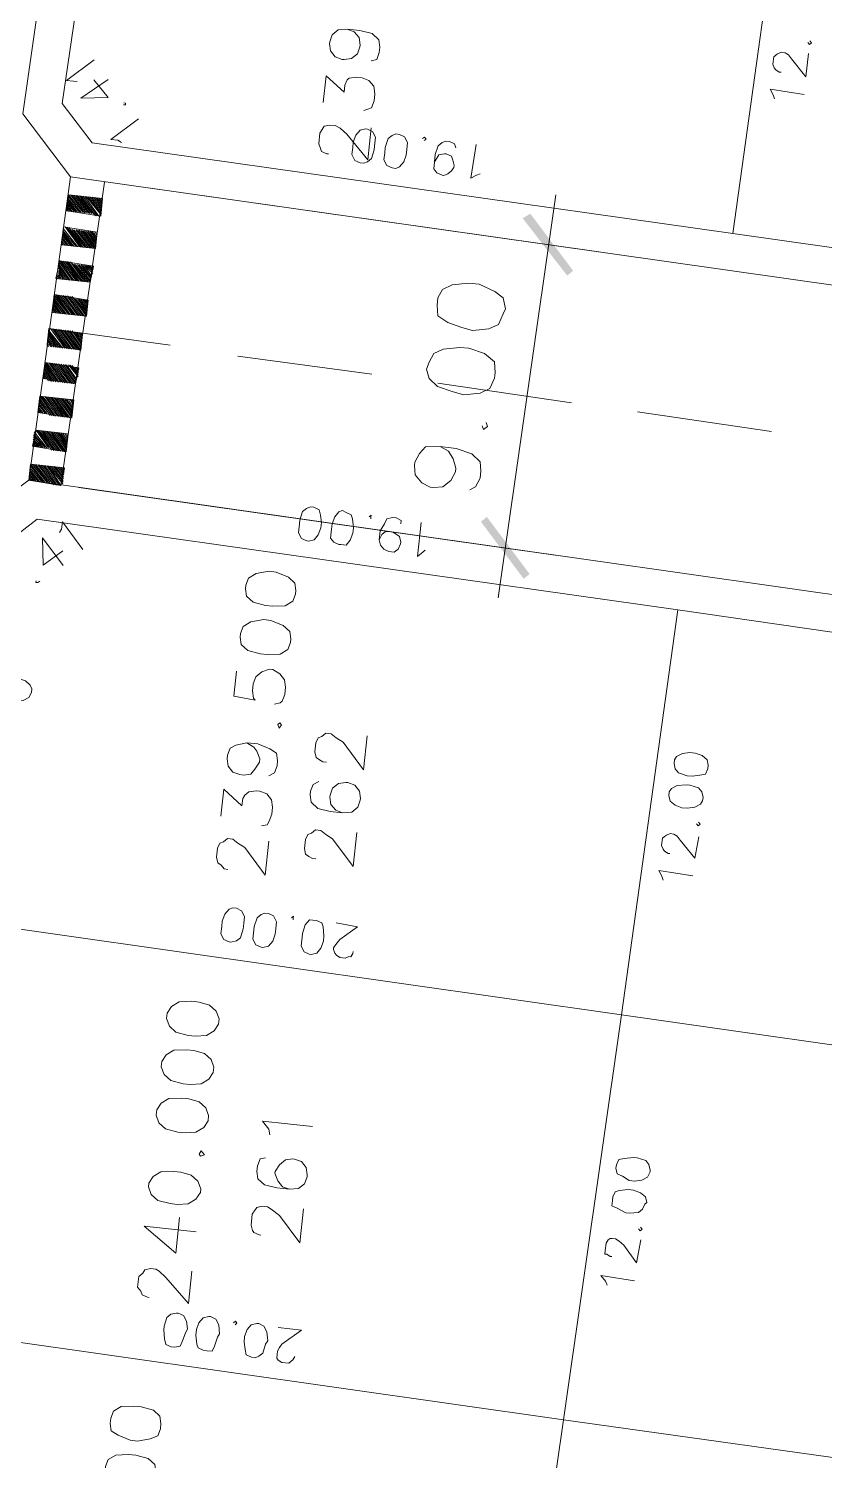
# Model space of a CAD drawing. Header units: metres. Extents: x -977055 to 805873, y -1033982 to 242021.
# Drawn here: x 2629.83 to 2653.31, y 827.98 to 870.24 of the extents above; entities that cross this region are included whole.
import ezdxf

# ---------------------------------------------------------------- set-up
doc = ezdxf.new("R2010")
doc.units = ezdxf.units.M
for name, color, linetype in [('PDF_0', 7, 'Continuous'), ('PDF_acera', 7, 'Continuous'), ('PDF_areas por lote', 7, 'Continuous'), ('PDF_COTAS', 7, 'Continuous'), ('PDF_COTAS CONJUNTO', 7, 'Continuous'), ('PDF_linea de centro', 7, 'Continuous'), ('PDF_LOTES', 7, 'Continuous'), ('PDF_No. lotes', 7, 'Continuous'), ('PDF_PASO DE CEBRA', 7, 'Continuous')]:
    doc.layers.add(name, color=color, linetype=linetype)

# ---------------------------------------------------------------- blocks, each defined once
blk = doc.blocks.new('CALLE')
at = {"layer": 'PDF_0', "transparency": 33554559}
for points in [[(-140.470848, -188.141184), (-141.571584, -189.411264), (-141.698592, -189.284256)], [(-140.34384, -188.268192), (-140.470848, -188.141184), (-141.571584, -189.411264)], [(-134.501472, -189.538272), (-134.374464, -189.66528), (-133.273728, -188.352864)], [(-134.374464, -189.66528), (-133.273728, -188.352864), (-133.14672, -188.522208)]]:
    blk.add_solid(points, dxfattribs=at)
at = {"layer": 'PDF_acera', "lineweight": 9}
blk.add_lwpolyline([(-204.48288, -173.958624), (-141.910272, -176.075424), (-140.640192, -177.472512), (-141.698592, -208.589472), (-143.053344, -209.859552), (-199.952928, -207.912096, -0.35246139), (-202.61629, -205.604375)], format="xyb", dxfattribs=at)
blk.add_lwpolyline([(-75.188736, -210.83328), (-74.130336, -179.71632), (-75.400416, -178.361568), (-132.08832, -176.414112), (-133.443072, -177.684192), (-134.501472, -208.801152), (-133.231392, -210.155904), (-76.543488, -212.10336)], close=True, dxfattribs=at)
at = {"layer": 'PDF_areas por lote', "lineweight": 9}
for points in [[(-163.62864, -181.748448), (-163.797984, -181.790784), (-163.882656, -181.960128), (-163.967328, -182.25648), (-163.967328, -182.425824), (-163.882656, -182.722176), (-163.797984, -182.89152), (-163.62864, -182.933856), (-163.501632, -182.933856), (-163.332288, -182.89152), (-163.20528, -182.722176), (-163.162944, -182.425824), (-163.162944, -182.25648), (-163.20528, -181.960128), (-163.332288, -181.790784), (-163.501632, -181.748448)], [(-162.485568, -181.748448), (-162.654912, -181.790784), (-162.739584, -181.960128), (-162.824256, -182.25648), (-162.824256, -182.425824), (-162.739584, -182.722176), (-162.654912, -182.89152), (-162.485568, -182.933856), (-162.35856, -182.933856), (-162.189216, -182.89152), (-162.062208, -182.722176), (-162.019872, -182.425824), (-162.019872, -182.25648), (-162.062208, -181.960128), (-162.189216, -181.790784), (-162.35856, -181.748448)], [(-156.85488, -182.0448), (-157.024224, -182.129472), (-157.151232, -182.298816), (-157.193568, -182.595168), (-157.193568, -182.764512), (-157.151232, -183.018528), (-157.024224, -183.187872), (-156.85488, -183.272544), (-156.770208, -183.272544), (-156.600864, -183.187872), (-156.473856, -183.018528), (-156.43152, -182.764512), (-156.43152, -182.595168), (-156.473856, -182.298816), (-156.600864, -182.129472), (-156.770208, -182.0448)], [(-155.16144, -182.0448), (-155.330784, -182.129472), (-155.457792, -182.298816), (-155.500128, -182.595168), (-155.500128, -182.764512), (-155.457792, -183.018528), (-155.330784, -183.187872), (-155.16144, -183.272544), (-155.034432, -183.272544), (-154.865088, -183.187872), (-154.73808, -183.018528), (-154.695744, -182.764512), (-154.695744, -182.595168), (-154.73808, -182.298816), (-154.865088, -182.129472), (-155.034432, -182.0448)], [(-154.018368, -182.0448), (-154.187712, -182.129472), (-154.31472, -182.298816), (-154.357056, -182.595168), (-154.357056, -182.764512), (-154.31472, -183.018528), (-154.187712, -183.187872), (-154.018368, -183.272544), (-153.89136, -183.272544), (-153.722016, -183.187872), (-153.595008, -183.018528), (-153.552672, -182.764512), (-153.552672, -182.595168), (-153.595008, -182.298816), (-153.722016, -182.129472), (-153.89136, -182.0448)], [(-152.875296, -182.0448), (-153.04464, -182.129472), (-153.171648, -182.298816), (-153.213984, -182.595168), (-153.213984, -182.764512), (-153.171648, -183.018528), (-153.04464, -183.187872), (-152.875296, -183.272544), (-152.748288, -183.272544), (-152.578944, -183.187872), (-152.451936, -183.018528), (-152.4096, -182.764512), (-152.4096, -182.595168), (-152.451936, -182.298816), (-152.578944, -182.129472), (-152.748288, -182.0448)], [(-143.773056, -182.806848), (-143.9424, -182.849184), (-144.069408, -183.018528), (-144.111744, -183.31488), (-144.111744, -183.484224), (-144.069408, -183.780576), (-143.9424, -183.94992), (-143.773056, -183.992256), (-143.688384, -183.992256), (-143.51904, -183.94992), (-143.392032, -183.780576), (-143.30736, -183.484224), (-143.30736, -183.31488), (-143.392032, -183.018528), (-143.51904, -182.849184), (-143.688384, -182.806848)], [(-142.629984, -182.806848), (-142.799328, -182.849184), (-142.926336, -183.018528), (-142.968672, -183.31488), (-142.968672, -183.484224), (-142.926336, -183.780576), (-142.799328, -183.94992), (-142.629984, -183.992256), (-142.545312, -183.992256), (-142.375968, -183.94992), (-142.24896, -183.780576), (-142.164288, -183.484224), (-142.164288, -183.31488), (-142.24896, -183.018528), (-142.375968, -182.849184), (-142.545312, -182.806848)], [(-155.965824, -183.145536), (-156.00816, -183.187872), (-155.965824, -183.272544), (-155.881152, -183.187872)], [(-145.720512, -183.907584), (-145.805184, -183.94992), (-145.720512, -183.992256), (-145.678176, -183.94992)]]:
    blk.add_lwpolyline(points, close=True, dxfattribs=at)
for points in [[(-159.437376, -182.341152), (-159.437376, -182.298816), (-159.39504, -182.171808), (-159.310368, -182.129472), (-159.225696, -182.0448), (-158.97168, -182.0448), (-158.887008, -182.129472), (-158.802336, -182.171808), (-158.76, -182.298816), (-158.76, -182.425824), (-158.802336, -182.510496), (-158.929344, -182.67984), (-159.479712, -183.272544), (-158.717664, -183.272544)], [(-157.786272, -183.272544), (-157.786272, -182.0448), (-158.33664, -182.849184), (-157.48992, -182.849184)], [(-149.2344, -183.1032), (-149.2344, -183.018528), (-149.149728, -182.933856), (-149.107392, -182.849184), (-148.980384, -182.806848), (-148.768704, -182.806848), (-148.641696, -182.849184), (-148.59936, -182.933856), (-148.514688, -183.018528), (-148.514688, -183.145536), (-148.59936, -183.272544), (-148.684032, -183.441888), (-149.276736, -183.992256), (-148.472352, -183.992256)], [(-148.006656, -182.806848), (-147.371616, -182.806848), (-147.710304, -183.272544), (-147.54096, -183.272544), (-147.456288, -183.31488), (-147.371616, -183.399552), (-147.32928, -183.568896), (-147.32928, -183.653568), (-147.371616, -183.822912), (-147.498624, -183.94992), (-147.667968, -183.992256), (-147.837312, -183.992256), (-148.006656, -183.94992), (-148.091328, -183.907584), (-148.133664, -183.780576)], [(-146.228544, -183.230208), (-146.313216, -183.399552), (-146.397888, -183.484224), (-146.567232, -183.568896), (-146.651904, -183.568896), (-146.821248, -183.484224), (-146.948256, -183.399552), (-146.990592, -183.230208), (-146.990592, -183.145536), (-146.948256, -182.976192), (-146.821248, -182.849184), (-146.651904, -182.806848), (-146.567232, -182.806848), (-146.397888, -182.849184), (-146.313216, -182.976192), (-146.228544, -183.230208), (-146.228544, -183.484224), (-146.313216, -183.780576), (-146.397888, -183.94992), (-146.567232, -183.992256), (-146.69424, -183.992256), (-146.863584, -183.94992), (-146.948256, -183.822912)], [(-144.57744, -182.806848), (-145.170144, -182.806848), (-145.21248, -183.31488), (-145.170144, -183.272544), (-145.0008, -183.230208), (-144.831456, -183.230208), (-144.662112, -183.272544), (-144.535104, -183.399552), (-144.450432, -183.568896), (-144.450432, -183.653568), (-144.535104, -183.822912), (-144.662112, -183.94992), (-144.831456, -183.992256), (-145.0008, -183.992256), (-145.170144, -183.94992), (-145.21248, -183.907584), (-145.254816, -183.780576)], [(-132.257664, -183.653568), (-132.257664, -183.611232), (-132.215328, -183.484224), (-132.130656, -183.441888), (-132.045984, -183.399552), (-131.791968, -183.399552), (-131.707296, -183.441888), (-131.622624, -183.484224), (-131.580288, -183.611232), (-131.580288, -183.73824), (-131.622624, -183.865248), (-131.749632, -184.034592), (-132.3, -184.58496), (-131.537952, -184.58496)], [(-131.072256, -183.399552), (-130.437216, -183.399552), (-130.775904, -183.865248), (-130.60656, -183.865248), (-130.479552, -183.907584), (-130.437216, -183.94992), (-130.39488, -184.119264), (-130.39488, -184.246272), (-130.437216, -184.415616), (-130.564224, -184.542624), (-130.733568, -184.58496), (-130.902912, -184.58496), (-131.072256, -184.542624), (-131.114592, -184.457952), (-131.156928, -184.37328)], [(-129.294144, -183.780576), (-129.33648, -183.94992), (-129.463488, -184.076928), (-129.632832, -184.119264), (-129.675168, -184.119264), (-129.844512, -184.076928), (-129.97152, -183.94992), (-130.013856, -183.780576), (-130.013856, -183.73824), (-129.97152, -183.568896), (-129.844512, -183.441888), (-129.675168, -183.399552), (-129.632832, -183.399552), (-129.463488, -183.441888), (-129.33648, -183.568896), (-129.294144, -183.780576), (-129.294144, -184.076928), (-129.33648, -184.37328), (-129.463488, -184.542624), (-129.632832, -184.58496), (-129.75984, -184.58496), (-129.929184, -184.542624), (-129.97152, -184.415616)]]:
    blk.add_lwpolyline(points, dxfattribs=at)
at = {"layer": 'PDF_COTAS', "lineweight": 9}
for points in [[(-145.593504, -177.260832), (-145.678176, -177.303168), (-145.762848, -177.38784), (-145.805184, -177.59952), (-145.805184, -177.684192), (-145.805184, -177.895872), (-145.720512, -178.02288), (-145.593504, -178.065216), (-145.508832, -178.065216), (-145.42416, -178.02288), (-145.339488, -177.895872), (-145.297152, -177.726528), (-145.297152, -177.59952), (-145.297152, -177.430176), (-145.381824, -177.303168), (-145.508832, -177.260832)], [(-160.538112, -183.060864), (-160.495776, -183.187872), (-160.368768, -183.230208), (-160.199424, -183.272544), (-160.072416, -183.31488), (-159.903072, -183.272544), (-159.776064, -183.187872), (-159.733728, -183.060864), (-159.733728, -183.018528), (-159.776064, -182.89152), (-159.860736, -182.806848), (-160.072416, -182.764512), (-160.157088, -182.764512), (-160.368768, -182.806848), (-160.495776, -182.849184), (-160.538112, -182.976192)], [(-160.538112, -183.060864), (-160.495776, -183.187872), (-160.368768, -183.230208), (-160.199424, -183.272544), (-160.072416, -183.31488), (-159.903072, -183.272544), (-159.776064, -183.187872), (-159.733728, -183.060864), (-159.733728, -183.018528), (-159.776064, -182.89152), (-159.860736, -182.806848), (-160.072416, -182.764512), (-160.157088, -182.764512), (-160.368768, -182.806848), (-160.495776, -182.849184), (-160.538112, -182.976192)], [(-150.92784, -183.357216), (-150.885504, -183.484224), (-150.800832, -183.568896), (-150.589152, -183.611232), (-150.462144, -183.611232), (-150.2928, -183.611232), (-150.165792, -183.52656), (-150.123456, -183.399552), (-150.123456, -183.31488), (-150.165792, -183.230208), (-150.2928, -183.145536), (-150.462144, -183.1032), (-150.589152, -183.1032), (-150.758496, -183.1032), (-150.885504, -183.187872), (-150.92784, -183.31488)], [(-150.92784, -183.357216), (-150.885504, -183.484224), (-150.800832, -183.568896), (-150.589152, -183.611232), (-150.462144, -183.611232), (-150.2928, -183.611232), (-150.165792, -183.52656), (-150.123456, -183.399552), (-150.123456, -183.31488), (-150.165792, -183.230208), (-150.2928, -183.145536), (-150.462144, -183.1032), (-150.589152, -183.1032), (-150.758496, -183.1032), (-150.885504, -183.187872), (-150.92784, -183.31488)], [(-160.538112, -183.822912), (-160.538112, -183.94992), (-160.411104, -183.992256), (-160.199424, -184.034592), (-160.114752, -184.076928), (-159.903072, -184.034592), (-159.776064, -183.94992), (-159.733728, -183.822912), (-159.733728, -183.780576), (-159.776064, -183.653568), (-159.903072, -183.568896), (-160.072416, -183.52656), (-160.199424, -183.52656), (-160.411104, -183.568896), (-160.495776, -183.611232), (-160.538112, -183.73824)], [(-160.538112, -183.822912), (-160.538112, -183.94992), (-160.411104, -183.992256), (-160.199424, -184.034592), (-160.114752, -184.076928), (-159.903072, -184.034592), (-159.776064, -183.94992), (-159.733728, -183.822912), (-159.733728, -183.780576), (-159.776064, -183.653568), (-159.903072, -183.568896), (-160.072416, -183.52656), (-160.199424, -183.52656), (-160.411104, -183.568896), (-160.495776, -183.611232), (-160.538112, -183.73824)], [(-150.970176, -184.119264), (-150.92784, -184.246272), (-150.800832, -184.330944), (-150.631488, -184.37328), (-150.50448, -184.37328), (-150.335136, -184.37328), (-150.208128, -184.288608), (-150.165792, -184.1616), (-150.165792, -184.076928), (-150.208128, -183.992256), (-150.2928, -183.907584), (-150.50448, -183.865248), (-150.589152, -183.865248), (-150.800832, -183.865248), (-150.92784, -183.94992), (-150.970176, -184.076928)], [(-150.970176, -184.119264), (-150.92784, -184.246272), (-150.800832, -184.330944), (-150.631488, -184.37328), (-150.50448, -184.37328), (-150.335136, -184.37328), (-150.208128, -184.288608), (-150.165792, -184.1616), (-150.165792, -184.076928), (-150.208128, -183.992256), (-150.2928, -183.907584), (-150.50448, -183.865248), (-150.589152, -183.865248), (-150.800832, -183.865248), (-150.92784, -183.94992), (-150.970176, -184.076928)], [(-141.359904, -184.1616), (-141.317568, -184.288608), (-141.19056, -184.37328), (-141.021216, -184.415616), (-140.894208, -184.415616), (-140.724864, -184.37328), (-140.597856, -184.330944), (-140.55552, -184.203936), (-140.55552, -184.119264), (-140.597856, -184.034592), (-140.682528, -183.94992), (-140.894208, -183.907584), (-140.97888, -183.907584), (-141.19056, -183.907584), (-141.317568, -183.992256), (-141.359904, -184.119264)], [(-159.8184, -184.37328), (-159.776064, -184.415616), (-159.8184, -184.457952), (-159.860736, -184.415616), (-159.8184, -184.457952), (-159.776064, -184.415616)], [(-132.384672, -184.500288), (-132.342336, -184.58496), (-132.257664, -184.669632), (-132.045984, -184.711968), (-131.961312, -184.711968), (-131.749632, -184.711968), (-131.622624, -184.627296), (-131.580288, -184.500288), (-131.580288, -184.457952), (-131.622624, -184.330944), (-131.749632, -184.246272), (-131.918976, -184.203936), (-132.045984, -184.203936), (-132.215328, -184.203936), (-132.342336, -184.288608), (-132.384672, -184.415616)], [(-160.580448, -184.965984), (-160.538112, -185.050656), (-160.45344, -185.135328), (-160.24176, -185.177664), (-160.157088, -185.22), (-159.945408, -185.177664), (-159.8184, -185.092992), (-159.776064, -184.965984), (-159.776064, -184.923648), (-159.8184, -184.79664), (-159.945408, -184.711968), (-160.114752, -184.669632), (-160.24176, -184.669632), (-160.411104, -184.711968), (-160.538112, -184.754304), (-160.580448, -184.881312)], [(-160.580448, -184.965984), (-160.538112, -185.050656), (-160.45344, -185.135328), (-160.24176, -185.177664), (-160.157088, -185.22), (-159.945408, -185.177664), (-159.8184, -185.092992), (-159.776064, -184.965984), (-159.776064, -184.923648), (-159.8184, -184.79664), (-159.945408, -184.711968), (-160.114752, -184.669632), (-160.24176, -184.669632), (-160.411104, -184.711968), (-160.538112, -184.754304), (-160.580448, -184.881312)], [(-150.208128, -184.711968), (-150.165792, -184.754304), (-150.208128, -184.754304), (-150.250464, -184.754304), (-150.208128, -184.754304), (-150.165792, -184.754304)], [(-141.359904, -184.923648), (-141.359904, -185.050656), (-141.232896, -185.135328), (-141.063552, -185.177664), (-140.936544, -185.177664), (-140.724864, -185.135328), (-140.640192, -185.092992), (-140.597856, -184.965984), (-140.55552, -184.881312), (-140.597856, -184.79664), (-140.724864, -184.711968), (-140.894208, -184.669632), (-141.021216, -184.669632), (-141.232896, -184.669632), (-141.317568, -184.754304), (-141.359904, -184.881312)], [(-151.012512, -185.262336), (-150.970176, -185.389344), (-150.843168, -185.474016), (-150.673824, -185.516352), (-150.546816, -185.516352), (-150.335136, -185.474016), (-150.250464, -185.43168), (-150.208128, -185.304672), (-150.208128, -185.22), (-150.208128, -185.135328), (-150.335136, -185.050656), (-150.546816, -185.00832), (-150.631488, -185.00832), (-150.843168, -185.00832), (-150.970176, -185.092992), (-151.012512, -185.22)], [(-151.012512, -185.262336), (-150.970176, -185.389344), (-150.843168, -185.474016), (-150.673824, -185.516352), (-150.546816, -185.516352), (-150.335136, -185.474016), (-150.250464, -185.43168), (-150.208128, -185.304672), (-150.208128, -185.22), (-150.208128, -185.135328), (-150.335136, -185.050656), (-150.546816, -185.00832), (-150.631488, -185.00832), (-150.843168, -185.00832), (-150.970176, -185.092992), (-151.012512, -185.22)], [(-132.427008, -185.262336), (-132.384672, -185.347008), (-132.257664, -185.43168), (-132.08832, -185.474016), (-131.961312, -185.474016), (-131.791968, -185.474016), (-131.66496, -185.389344), (-131.622624, -185.262336), (-131.622624, -185.177664), (-131.66496, -185.092992), (-131.749632, -185.00832), (-131.961312, -184.965984), (-132.08832, -184.965984), (-132.257664, -184.965984), (-132.384672, -185.050656), (-132.427008, -185.177664)], [(-159.8184, -185.43168), (-159.8184, -185.982048), (-160.199424, -185.558688), (-160.284096, -185.516352), (-160.368768, -185.474016), (-160.45344, -185.474016), (-160.538112, -185.474016), (-160.580448, -185.516352), (-160.622784, -185.601024), (-160.622784, -185.770368), (-160.580448, -185.812704), (-160.538112, -185.85504), (-160.45344, -185.897376), (-160.538112, -185.85504), (-160.580448, -185.812704), (-160.622784, -185.770368), (-160.622784, -185.601024), (-160.580448, -185.516352), (-160.538112, -185.474016), (-160.45344, -185.474016), (-160.368768, -185.474016), (-160.284096, -185.516352), (-160.199424, -185.558688), (-159.8184, -185.982048)], [(-150.208128, -185.770368), (-150.250464, -186.2784), (-150.589152, -185.897376), (-150.71616, -185.812704), (-150.800832, -185.770368), (-150.843168, -185.770368), (-150.92784, -185.812704), (-150.970176, -185.85504), (-151.012512, -185.939712), (-151.012512, -186.06672), (-150.970176, -186.151392), (-150.970176, -186.193728), (-150.885504, -186.236064), (-150.843168, -186.236064), (-150.885504, -186.236064), (-150.970176, -186.193728), (-150.970176, -186.151392), (-151.012512, -186.06672), (-151.012512, -185.939712), (-150.970176, -185.85504), (-150.92784, -185.812704), (-150.843168, -185.770368), (-150.800832, -185.770368), (-150.71616, -185.812704), (-150.589152, -185.897376), (-150.250464, -186.2784)], [(-157.828608, -193.644864), (-157.786272, -192.84048), (-157.91328, -192.967488), (-157.997952, -193.009824), (-157.91328, -192.967488), (-157.786272, -192.84048)], [(-156.85488, -193.6872), (-157.405248, -193.644864), (-157.024224, -193.306176), (-156.939552, -193.179168), (-156.897216, -193.094496), (-156.897216, -193.009824), (-156.897216, -192.967488), (-156.939552, -192.925152), (-157.024224, -192.882816), (-157.193568, -192.882816), (-157.27824, -192.882816), (-157.27824, -192.925152), (-157.320576, -193.009824), (-157.320576, -193.05216), (-157.320576, -193.009824), (-157.27824, -192.925152), (-157.27824, -192.882816), (-157.193568, -192.882816), (-157.024224, -192.882816), (-156.939552, -192.925152), (-156.897216, -192.967488), (-156.897216, -193.009824), (-156.897216, -193.094496), (-156.939552, -193.179168), (-157.024224, -193.306176), (-157.405248, -193.644864)], [(-156.00816, -192.925152), (-156.135168, -192.925152), (-156.177504, -193.05216), (-156.262176, -193.26384), (-156.262176, -193.348512), (-156.21984, -193.560192), (-156.135168, -193.644864), (-156.00816, -193.6872), (-155.965824, -193.729536), (-155.838816, -193.6872), (-155.754144, -193.560192), (-155.711808, -193.390848), (-155.711808, -193.26384), (-155.754144, -193.05216), (-155.79648, -192.967488), (-155.923488, -192.925152)], [(-156.00816, -192.925152), (-156.135168, -192.925152), (-156.177504, -193.05216), (-156.262176, -193.26384), (-156.262176, -193.348512), (-156.21984, -193.560192), (-156.135168, -193.644864), (-156.00816, -193.6872), (-155.965824, -193.729536), (-155.838816, -193.6872), (-155.754144, -193.560192), (-155.711808, -193.390848), (-155.711808, -193.26384), (-155.754144, -193.05216), (-155.79648, -192.967488), (-155.923488, -192.925152)], [(-155.246112, -192.925152), (-155.37312, -192.967488), (-155.415456, -193.094496), (-155.500128, -193.26384), (-155.500128, -193.390848), (-155.457792, -193.560192), (-155.37312, -193.6872), (-155.246112, -193.729536), (-155.203776, -193.729536), (-155.076768, -193.6872), (-154.992096, -193.602528), (-154.94976, -193.390848), (-154.94976, -193.306176), (-154.992096, -193.094496), (-155.034432, -192.967488), (-155.16144, -192.925152)], [(-155.246112, -192.925152), (-155.37312, -192.967488), (-155.415456, -193.094496), (-155.500128, -193.26384), (-155.500128, -193.390848), (-155.457792, -193.560192), (-155.37312, -193.6872), (-155.246112, -193.729536), (-155.203776, -193.729536), (-155.076768, -193.6872), (-154.992096, -193.602528), (-154.94976, -193.390848), (-154.94976, -193.306176), (-154.992096, -193.094496), (-155.034432, -192.967488), (-155.16144, -192.925152)], [(-148.218336, -193.983552), (-148.176, -193.179168), (-148.303008, -193.26384), (-148.38768, -193.306176), (-148.303008, -193.26384), (-148.176, -193.179168)], [(-147.286944, -194.025888), (-147.794976, -193.983552), (-147.413952, -193.602528), (-147.32928, -193.517856), (-147.286944, -193.433184), (-147.286944, -193.348512), (-147.32928, -193.26384), (-147.371616, -193.221504), (-147.413952, -193.179168), (-147.583296, -193.179168), (-147.667968, -193.221504), (-147.710304, -193.26384), (-147.75264, -193.348512), (-147.75264, -193.390848), (-147.75264, -193.348512), (-147.710304, -193.26384), (-147.667968, -193.221504), (-147.583296, -193.179168), (-147.413952, -193.179168), (-147.371616, -193.221504), (-147.32928, -193.26384), (-147.286944, -193.348512), (-147.286944, -193.433184), (-147.32928, -193.517856), (-147.413952, -193.602528), (-147.794976, -193.983552)], [(-146.397888, -193.221504), (-146.524896, -193.26384), (-146.609568, -193.390848), (-146.651904, -193.560192), (-146.651904, -193.6872), (-146.609568, -193.856544), (-146.524896, -193.983552), (-146.440224, -194.025888), (-146.355552, -194.025888), (-146.228544, -193.983552), (-146.143872, -193.89888), (-146.101536, -193.6872), (-146.101536, -193.602528), (-146.143872, -193.390848), (-146.228544, -193.26384), (-146.313216, -193.221504)], [(-146.397888, -193.221504), (-146.524896, -193.26384), (-146.609568, -193.390848), (-146.651904, -193.560192), (-146.651904, -193.6872), (-146.609568, -193.856544), (-146.524896, -193.983552), (-146.440224, -194.025888), (-146.355552, -194.025888), (-146.228544, -193.983552), (-146.143872, -193.89888), (-146.101536, -193.6872), (-146.101536, -193.602528), (-146.143872, -193.390848), (-146.228544, -193.26384), (-146.313216, -193.221504)], [(-145.63584, -193.26384), (-145.762848, -193.306176), (-145.84752, -193.390848), (-145.889856, -193.602528), (-145.889856, -193.729536), (-145.84752, -193.89888), (-145.805184, -194.025888), (-145.678176, -194.068224), (-145.593504, -194.068224), (-145.466496, -194.025888), (-145.381824, -193.89888), (-145.339488, -193.729536), (-145.339488, -193.602528), (-145.381824, -193.433184), (-145.466496, -193.306176), (-145.551168, -193.26384)], [(-145.63584, -193.26384), (-145.762848, -193.306176), (-145.84752, -193.390848), (-145.889856, -193.602528), (-145.889856, -193.729536), (-145.84752, -193.89888), (-145.805184, -194.025888), (-145.678176, -194.068224), (-145.593504, -194.068224), (-145.466496, -194.025888), (-145.381824, -193.89888), (-145.339488, -193.729536), (-145.339488, -193.602528), (-145.381824, -193.433184), (-145.466496, -193.306176), (-145.551168, -193.26384)], [(-156.558528, -193.644864), (-156.600864, -193.6872), (-156.6432, -193.644864), (-156.600864, -193.602528), (-156.6432, -193.644864), (-156.600864, -193.6872)], [(-129.675168, -194.618592), (-129.632832, -193.814208), (-129.75984, -193.89888), (-129.844512, -193.941216), (-129.75984, -193.89888), (-129.632832, -193.814208)], [(-128.70144, -194.618592), (-129.251808, -194.618592), (-128.870784, -194.237568), (-128.786112, -194.152896), (-128.743776, -194.068224), (-128.743776, -193.983552), (-128.786112, -193.89888), (-128.828448, -193.856544), (-128.870784, -193.814208), (-129.040128, -193.814208), (-129.1248, -193.856544), (-129.167136, -193.89888), (-129.209472, -193.983552), (-129.209472, -194.025888), (-129.209472, -193.983552), (-129.167136, -193.89888), (-129.1248, -193.856544), (-129.040128, -193.814208), (-128.870784, -193.814208), (-128.828448, -193.856544), (-128.786112, -193.89888), (-128.743776, -193.983552), (-128.743776, -194.068224), (-128.786112, -194.152896), (-128.870784, -194.237568), (-129.251808, -194.618592)], [(-146.948256, -193.983552), (-146.990592, -194.025888), (-147.032928, -193.983552), (-146.990592, -193.941216), (-147.032928, -193.983552), (-146.990592, -194.025888)], [(-128.405088, -194.618592), (-128.447424, -194.660928), (-128.48976, -194.618592), (-128.447424, -194.576256), (-128.48976, -194.618592), (-128.447424, -194.660928)]]:
    blk.add_lwpolyline(points, close=True, dxfattribs=at)
for points in [[(-131.199264, -177.59952), (-131.199264, -177.514848), (-131.199264, -177.345504), (-130.648896, -177.938208)], [(-142.968672, -177.895872), (-143.011008, -177.895872), (-143.011008, -177.938208), (-142.968672, -177.980544)], [(-142.545312, -178.488576), (-141.952608, -177.938208), (-142.587648, -178.02288), (-142.206624, -178.44624)], [(-131.072256, -178.319232), (-131.580288, -177.726528), (-131.495616, -178.361568), (-131.114592, -177.980544)], [(-141.783264, -178.319232), (-141.698592, -178.361568), (-141.529248, -178.361568), (-142.121952, -178.911936)], [(-132.51168, -178.784928), (-132.469344, -178.700256), (-132.469344, -178.530912), (-131.918976, -179.123616)], [(-131.622624, -178.742592), (-131.622624, -178.784928), (-131.580288, -178.784928), (-131.580288, -178.742592)], [(-140.682528, -185.558688), (-140.640192, -185.558688), (-140.597856, -185.558688), (-140.640192, -185.516352)], [(-141.148224, -185.812704), (-141.021216, -185.85504), (-140.936544, -185.939712), (-140.936544, -186.06672), (-140.936544, -186.109056), (-140.97888, -186.193728), (-141.021216, -186.2784), (-141.148224, -186.320736), (-141.19056, -186.320736), (-141.317568, -186.2784), (-141.40224, -186.193728), (-141.40224, -186.06672), (-141.359904, -185.939712), (-141.275232, -185.85504), (-141.148224, -185.812704), (-140.936544, -185.812704), (-140.7672, -185.897376), (-140.640192, -185.939712), (-140.597856, -186.06672), (-140.597856, -186.151392), (-140.640192, -186.2784), (-140.724864, -186.2784)], [(-131.707296, -185.85504), (-131.66496, -185.897376), (-131.622624, -185.85504), (-131.66496, -185.812704)], [(-132.172992, -186.151392), (-132.08832, -186.193728), (-132.003648, -186.236064), (-131.961312, -186.363072), (-131.961312, -186.405408), (-132.003648, -186.532416), (-132.08832, -186.574752), (-132.215328, -186.617088), (-132.257664, -186.617088), (-132.342336, -186.574752), (-132.427008, -186.49008), (-132.469344, -186.405408), (-132.469344, -186.363072), (-132.427008, -186.236064), (-132.342336, -186.151392), (-132.172992, -186.151392), (-132.003648, -186.151392), (-131.791968, -186.193728), (-131.707296, -186.2784), (-131.66496, -186.363072), (-131.66496, -186.447744), (-131.707296, -186.574752), (-131.791968, -186.617088)], [(-141.275232, -186.91344), (-141.317568, -186.871104), (-141.444576, -186.744096), (-140.640192, -186.744096)], [(-132.342336, -187.252128), (-132.384672, -187.167456), (-132.469344, -187.040448), (-131.66496, -187.082784)]]:
    blk.add_lwpolyline(points, dxfattribs=at)
at = {"layer": 'PDF_COTAS CONJUNTO', "lineweight": 9}
for points in [[(-140.682528, -178.65792), (-141.063552, -189.961632)], [(-133.485408, -178.911936), (-133.866432, -190.215648)], [(-142.206624, -188.733888), (-132.638688, -189.072576)]]:
    blk.add_lwpolyline(points, dxfattribs=at)
at = {"layer": 'PDF_COTAS CONJUNTO', "lineweight": 20}
for points in [[(-138.819744, -186.998112), (-138.904416, -187.209792), (-139.07376, -187.3368), (-139.28544, -187.421472), (-139.370112, -187.421472), (-139.581792, -187.3368), (-139.751136, -187.167456), (-139.793472, -186.955776), (-139.793472, -186.871104), (-139.7088, -186.659424), (-139.539456, -186.49008), (-139.327776, -186.447744), (-139.243104, -186.447744), (-139.031424, -186.532416), (-138.86208, -186.659424), (-138.819744, -186.998112), (-138.819744, -187.379136), (-138.904416, -187.76016), (-139.07376, -187.97184), (-139.28544, -188.014176), (-139.454784, -188.014176), (-139.666464, -187.929504), (-139.751136, -187.802496)], [(-138.22704, -187.929504), (-138.311712, -187.97184), (-138.22704, -188.056512), (-138.142368, -188.014176)]]:
    blk.add_lwpolyline(points, dxfattribs=at)
for points in [[(-137.041632, -186.49008), (-137.253312, -186.574752), (-137.422656, -186.786432), (-137.507328, -187.167456), (-137.549664, -187.421472), (-137.464992, -187.802496), (-137.337984, -188.014176), (-137.083968, -188.098848), (-136.95696, -188.098848), (-136.702944, -188.056512), (-136.5336, -187.802496), (-136.448928, -187.421472), (-136.448928, -187.209792), (-136.5336, -186.828768), (-136.660608, -186.617088), (-136.872288, -186.532416)], [(-135.517536, -186.574752), (-135.771552, -186.617088), (-135.89856, -186.871104), (-135.983232, -187.209792), (-136.025568, -187.463808), (-135.940896, -187.844832), (-135.813888, -188.056512), (-135.559872, -188.141184), (-135.432864, -188.18352), (-135.178848, -188.098848), (-135.05184, -187.887168), (-134.924832, -187.506144), (-134.924832, -187.252128), (-135.009504, -186.871104), (-135.136512, -186.659424), (-135.348192, -186.574752)]]:
    blk.add_lwpolyline(points, close=True, dxfattribs=at)
at = {"layer": 'PDF_linea de centro', "lineweight": 9}
for points in [[(-137.041632, -177.557184), (-137.126304, -180.436032)], [(-137.210976, -182.0448), (-137.295648, -185.22)], [(-137.337984, -186.786432), (-137.464992, -189.961632)], [(-137.507328, -191.528064), (-137.634336, -194.703264)]]:
    blk.add_lwpolyline(points, dxfattribs=at)
at = {"layer": 'PDF_LOTES', "lineweight": 20}
for points in [[(-170.82576, -191.99376), (-161.257824, -192.332448), (-160.707456, -176.32944), (-170.275392, -175.990752)], [(-161.257824, -192.332448), (-151.647552, -192.671136), (-151.097184, -176.668128), (-160.707456, -176.32944)], [(-151.647552, -192.671136), (-142.03728, -192.967488), (-141.529248, -177.768864), (-142.291296, -176.96448), (-151.097184, -176.668128)], [(-133.104384, -193.306176), (-123.494112, -193.602528), (-122.943744, -177.641856), (-131.749632, -177.303168), (-132.596352, -178.107552)], [(-171.376128, -207.996768), (-161.765856, -208.335456), (-161.257824, -192.332448), (-170.82576, -191.99376)], [(-161.765856, -208.335456), (-152.19792, -208.631808), (-151.647552, -192.671136), (-161.257824, -192.332448)], [(-152.19792, -208.631808), (-143.392032, -208.92816), (-142.587648, -208.166112), (-142.03728, -192.967488), (-151.647552, -192.671136)], [(-132.850368, -209.309184), (-124.04448, -209.605536), (-123.494112, -193.602528), (-133.104384, -193.306176), (-133.612416, -208.462464)]]:
    blk.add_lwpolyline(points, close=True, dxfattribs=at)
at = {"layer": 'PDF_No. lotes', "lineweight": 20}
for points in [[(-157.7016, -184.79664), (-157.7016, -184.754304), (-157.659264, -184.627296), (-157.616928, -184.58496), (-157.48992, -184.542624), (-157.235904, -184.542624), (-157.151232, -184.58496), (-157.06656, -184.627296), (-157.024224, -184.754304), (-157.024224, -184.881312), (-157.06656, -184.965984), (-157.193568, -185.177664), (-157.786272, -185.728032), (-156.981888, -185.728032)], [(-155.881152, -184.711968), (-155.923488, -184.58496), (-156.092832, -184.542624), (-156.21984, -184.542624), (-156.389184, -184.58496), (-156.516192, -184.754304), (-156.558528, -185.050656), (-156.558528, -185.347008), (-156.516192, -185.558688), (-156.389184, -185.685696), (-156.21984, -185.728032), (-156.177504, -185.728032), (-156.00816, -185.685696), (-155.881152, -185.558688), (-155.838816, -185.389344), (-155.838816, -185.347008), (-155.881152, -185.177664), (-156.00816, -185.050656), (-156.177504, -184.965984), (-156.21984, -184.965984), (-156.389184, -185.050656), (-156.516192, -185.177664), (-156.558528, -185.347008)], [(-155.330784, -184.754304), (-155.203776, -184.711968), (-155.034432, -184.542624), (-155.034432, -185.728032)], [(-148.768704, -185.135328), (-148.768704, -185.050656), (-148.726368, -184.965984), (-148.684032, -184.881312), (-148.557024, -184.838976), (-148.345344, -184.838976), (-148.218336, -184.881312), (-148.176, -184.965984), (-148.091328, -185.050656), (-148.091328, -185.177664), (-148.176, -185.304672), (-148.260672, -185.474016), (-148.853376, -186.024384), (-148.048992, -186.024384)], [(-146.948256, -185.00832), (-147.032928, -184.881312), (-147.202272, -184.838976), (-147.286944, -184.838976), (-147.456288, -184.881312), (-147.583296, -185.050656), (-147.625632, -185.347008), (-147.625632, -185.64336), (-147.583296, -185.85504), (-147.456288, -185.982048), (-147.286944, -186.024384), (-147.244608, -186.024384), (-147.075264, -185.982048), (-146.948256, -185.85504), (-146.90592, -185.685696), (-146.90592, -185.64336), (-146.948256, -185.474016), (-147.075264, -185.347008), (-147.244608, -185.304672), (-147.286944, -185.304672), (-147.456288, -185.347008), (-147.583296, -185.474016), (-147.625632, -185.64336)], [(-146.48256, -185.135328), (-146.48256, -185.050656), (-146.440224, -184.965984), (-146.397888, -184.881312), (-146.27088, -184.838976), (-146.0592, -184.838976), (-145.932192, -184.881312), (-145.889856, -184.965984), (-145.805184, -185.050656), (-145.805184, -185.177664), (-145.889856, -185.304672), (-145.974528, -185.474016), (-146.567232, -186.024384), (-145.762848, -186.024384)]]:
    blk.add_lwpolyline(points, dxfattribs=at)
at = {"layer": 'PDF_PASO DE CEBRA', "lineweight": 9}
for points in [[(-140.682528, -178.23456), (-140.259168, -178.276896), (-140.259168, -177.472512), (-140.640192, -177.472512)], [(-139.878144, -178.276896), (-139.454784, -178.276896), (-139.454784, -177.514848), (-139.835808, -177.472512)], [(-139.07376, -178.319232), (-138.6504, -178.319232), (-138.6504, -177.514848), (-139.031424, -177.514848)], [(-138.269376, -178.319232), (-137.888352, -178.361568), (-137.846016, -177.557184), (-138.22704, -177.557184)], [(-137.464992, -178.361568), (-137.083968, -178.361568), (-137.041632, -177.557184), (-137.422656, -177.557184)], [(-136.660608, -178.403904), (-136.279584, -178.403904), (-136.237248, -177.59952), (-136.660608, -177.59952)], [(-135.856224, -178.403904), (-135.4752, -178.44624), (-135.432864, -177.641856), (-135.856224, -177.59952)], [(-135.05184, -178.44624), (-134.670816, -178.44624), (-134.62848, -177.641856), (-135.05184, -177.641856)], [(-134.289792, -178.488576), (-133.866432, -178.488576), (-133.866432, -177.684192), (-134.247456, -177.684192)]]:
    blk.add_lwpolyline(points, close=True, dxfattribs=at)
for points in [[(-140.640192, -178.02288), (-140.259168, -177.641856), (-140.682528, -178.065216), (-140.259168, -177.684192)], [(-140.640192, -177.472512), (-133.443072, -177.684192)], [(-140.640192, -177.514848), (-140.597856, -177.472512)], [(-140.640192, -177.557184), (-140.55552, -177.472512)], [(-140.513184, -177.472512), (-140.640192, -177.59952), (-140.470848, -177.472512)], [(-140.640192, -177.641856), (-140.428512, -177.472512), (-140.640192, -177.684192)], [(-140.640192, -177.726528), (-140.386176, -177.472512)], [(-140.640192, -177.768864), (-140.34384, -177.472512)], [(-140.301504, -177.472512), (-140.640192, -177.8112), (-140.259168, -177.472512), (-140.640192, -177.853536)], [(-140.640192, -177.895872), (-140.259168, -177.514848)], [(-140.640192, -177.938208), (-140.259168, -177.557184)], [(-140.640192, -177.980544), (-140.259168, -177.59952)], [(-139.878144, -177.938208), (-139.454784, -177.557184)], [(-139.878144, -177.980544), (-139.454784, -177.59952), (-139.878144, -178.02288), (-139.454784, -177.641856)], [(-139.878144, -178.065216), (-139.454784, -177.684192)], [(-139.835808, -177.472512), (-139.835808, -177.514848), (-139.793472, -177.472512)], [(-139.835808, -177.557184), (-139.751136, -177.472512)], [(-139.835808, -177.59952), (-139.7088, -177.472512)], [(-139.835808, -177.641856), (-139.666464, -177.472512), (-139.835808, -177.684192)], [(-139.835808, -177.726528), (-139.624128, -177.472512)], [(-139.581792, -177.472512), (-139.835808, -177.768864), (-139.539456, -177.472512)], [(-139.835808, -177.8112), (-139.49712, -177.472512)], [(-139.835808, -177.853536), (-139.454784, -177.514848), (-139.835808, -177.895872)], [(-139.07376, -177.8112), (-138.735072, -177.514848)], [(-139.07376, -177.853536), (-138.692736, -177.514848)], [(-139.07376, -177.895872), (-138.6504, -177.514848), (-139.07376, -177.938208), (-138.6504, -177.557184)], [(-139.07376, -177.980544), (-138.6504, -177.59952)], [(-139.07376, -178.02288), (-138.6504, -177.641856)], [(-139.07376, -178.065216), (-138.6504, -177.684192)], [(-139.031424, -177.514848), (-139.031424, -177.514848)], [(-139.031424, -177.557184), (-138.989088, -177.514848)], [(-139.031424, -177.59952), (-138.946752, -177.514848)], [(-139.031424, -177.641856), (-138.904416, -177.514848)], [(-139.031424, -177.684192), (-138.86208, -177.514848), (-139.031424, -177.726528), (-138.819744, -177.514848)], [(-139.031424, -177.768864), (-138.777408, -177.514848)], [(-138.142368, -177.557184), (-138.22704, -177.641856), (-138.100032, -177.557184), (-138.269376, -177.684192)], [(-138.269376, -177.726528), (-138.057696, -177.557184)], [(-138.269376, -177.768864), (-138.01536, -177.557184)], [(-138.269376, -177.8112), (-137.973024, -177.557184)], [(-138.269376, -177.853536), (-137.930688, -177.557184)], [(-137.888352, -177.557184), (-138.269376, -177.895872), (-137.846016, -177.557184), (-138.269376, -177.938208)], [(-138.269376, -177.980544), (-137.846016, -177.59952)], [(-138.269376, -178.02288), (-137.846016, -177.641856)], [(-138.269376, -178.065216), (-137.846016, -177.684192)], [(-138.22704, -177.557184), (-138.22704, -177.557184)], [(-138.22704, -177.59952), (-138.184704, -177.557184)], [(-137.422656, -177.557184), (-137.464992, -177.59952), (-137.38032, -177.557184)], [(-137.464992, -177.641856), (-137.337984, -177.557184), (-137.464992, -177.684192)], [(-137.464992, -177.726528), (-137.295648, -177.557184)], [(-137.464992, -177.768864), (-137.253312, -177.557184)], [(-137.464992, -177.8112), (-137.210976, -177.557184)], [(-137.16864, -177.557184), (-137.464992, -177.853536), (-137.126304, -177.557184)], [(-137.464992, -177.895872), (-137.083968, -177.557184), (-137.464992, -177.938208)], [(-137.464992, -177.980544), (-137.041632, -177.59952)], [(-137.464992, -178.02288), (-137.041632, -177.641856), (-137.464992, -178.065216), (-137.041632, -177.684192)], [(-136.660608, -177.59952), (-136.618272, -177.59952)], [(-136.660608, -177.641856), (-136.575936, -177.59952), (-136.660608, -177.684192)], [(-136.660608, -177.726528), (-136.5336, -177.59952)], [(-136.491264, -177.59952), (-136.660608, -177.768864), (-136.448928, -177.59952)], [(-136.660608, -177.8112), (-136.406592, -177.59952)], [(-136.660608, -177.853536), (-136.364256, -177.59952)], [(-136.660608, -177.895872), (-136.32192, -177.59952), (-136.660608, -177.938208)], [(-136.660608, -177.980544), (-136.279584, -177.59952)], [(-136.237248, -177.59952), (-136.660608, -178.02288), (-136.237248, -177.641856)], [(-136.660608, -178.065216), (-136.237248, -177.684192)], [(-135.856224, -177.641856), (-135.813888, -177.59952)], [(-135.856224, -177.684192), (-135.771552, -177.59952)], [(-135.771552, -177.641856), (-135.856224, -177.726528), (-135.729216, -177.641856)], [(-135.856224, -177.768864), (-135.68688, -177.641856)], [(-135.856224, -177.8112), (-135.644544, -177.641856)], [(-135.856224, -177.853536), (-135.602208, -177.641856)], [(-135.856224, -177.895872), (-135.559872, -177.641856), (-135.856224, -177.938208), (-135.517536, -177.641856)], [(-135.856224, -177.980544), (-135.4752, -177.641856)], [(-135.856224, -178.02288), (-135.432864, -177.641856)], [(-135.856224, -178.065216), (-135.432864, -177.684192)], [(-135.05184, -177.641856), (-135.009504, -177.641856), (-135.05184, -177.684192)], [(-135.05184, -177.726528), (-134.967168, -177.641856)], [(-135.05184, -177.768864), (-134.924832, -177.641856)], [(-135.05184, -177.8112), (-134.882496, -177.641856)], [(-135.05184, -177.853536), (-134.84016, -177.641856)], [(-134.797824, -177.641856), (-135.05184, -177.895872), (-134.755488, -177.641856), (-135.05184, -177.938208)], [(-135.05184, -177.980544), (-134.713152, -177.641856)], [(-135.05184, -178.02288), (-134.670816, -177.641856)], [(-135.05184, -178.065216), (-134.62848, -177.684192)], [(-134.247456, -177.684192), (-134.247456, -177.684192)], [(-134.247456, -177.726528), (-134.20512, -177.684192)], [(-134.247456, -177.768864), (-134.162784, -177.684192)], [(-134.247456, -177.8112), (-134.120448, -177.684192)], [(-134.078112, -177.684192), (-134.247456, -177.853536), (-134.035776, -177.684192)], [(-134.247456, -177.895872), (-133.99344, -177.684192), (-134.247456, -177.938208)], [(-134.247456, -177.980544), (-133.951104, -177.684192)], [(-134.247456, -178.02288), (-133.908768, -177.684192)], [(-134.247456, -178.065216), (-133.866432, -177.684192), (-134.247456, -178.065216)], [(-140.682528, -178.107552), (-140.259168, -177.726528)], [(-140.682528, -178.149888), (-140.259168, -177.768864)], [(-140.682528, -178.192224), (-140.259168, -177.8112)], [(-140.259168, -177.853536), (-140.682528, -178.23456), (-140.259168, -177.895872), (-140.640192, -178.276896)], [(-140.597856, -178.276896), (-140.259168, -177.938208)], [(-140.55552, -178.276896), (-140.259168, -177.980544)], [(-140.513184, -178.276896), (-140.259168, -178.02288)], [(-139.878144, -178.107552), (-139.454784, -177.726528)], [(-139.878144, -178.149888), (-139.454784, -177.768864)], [(-139.878144, -178.192224), (-139.454784, -177.8112), (-139.878144, -178.23456), (-139.454784, -177.853536)], [(-139.878144, -178.276896), (-139.454784, -177.895872)], [(-139.835808, -178.276896), (-139.454784, -177.938208)], [(-139.793472, -178.276896), (-139.454784, -177.980544)], [(-139.751136, -178.276896), (-139.454784, -178.02288)], [(-139.07376, -178.107552), (-138.6504, -177.726528)], [(-139.07376, -178.149888), (-138.6504, -177.768864), (-139.07376, -178.192224), (-138.6504, -177.8112)], [(-139.07376, -178.23456), (-138.6504, -177.853536)], [(-139.07376, -178.276896), (-138.6504, -177.895872)], [(-139.07376, -178.319232), (-138.6504, -177.938208)], [(-139.031424, -178.319232), (-138.6504, -177.980544)], [(-138.989088, -178.319232), (-138.6504, -178.02288), (-138.946752, -178.319232)], [(-138.269376, -178.107552), (-137.846016, -177.726528), (-138.269376, -178.107552)], [(-138.269376, -178.149888), (-137.846016, -177.768864)], [(-138.269376, -178.192224), (-137.846016, -177.8112)], [(-138.269376, -178.23456), (-137.846016, -177.853536)], [(-138.269376, -178.276896), (-137.846016, -177.895872)], [(-138.269376, -178.319232), (-137.846016, -177.938208), (-138.269376, -178.319232)], [(-138.22704, -178.319232), (-137.846016, -177.980544)], [(-138.184704, -178.319232), (-137.846016, -178.02288)], [(-137.464992, -178.107552), (-137.041632, -177.726528)], [(-137.464992, -178.149888), (-137.041632, -177.768864)], [(-137.464992, -178.192224), (-137.041632, -177.8112)], [(-137.464992, -178.23456), (-137.041632, -177.853536)], [(-137.464992, -178.276896), (-137.041632, -177.895872), (-137.464992, -178.319232), (-137.041632, -177.938208)], [(-137.464992, -178.361568), (-137.041632, -177.980544)], [(-137.422656, -178.361568), (-137.041632, -178.02288)], [(-136.660608, -178.107552), (-136.237248, -177.726528)], [(-136.660608, -178.149888), (-136.237248, -177.768864)], [(-136.660608, -178.192224), (-136.237248, -177.8112)], [(-136.660608, -178.23456), (-136.237248, -177.853536), (-136.660608, -178.23456)], [(-136.660608, -178.276896), (-136.237248, -177.895872)], [(-136.660608, -178.319232), (-136.237248, -177.938208)], [(-136.660608, -178.361568), (-136.237248, -177.980544)], [(-136.660608, -178.403904), (-136.237248, -178.02288)], [(-135.856224, -178.107552), (-135.432864, -177.726528)], [(-135.856224, -178.149888), (-135.432864, -177.768864), (-135.856224, -178.192224), (-135.432864, -177.8112)], [(-135.856224, -178.23456), (-135.432864, -177.853536)], [(-135.856224, -178.276896), (-135.432864, -177.895872)], [(-135.856224, -178.319232), (-135.4752, -177.938208)], [(-135.856224, -178.361568), (-135.4752, -177.980544)], [(-135.856224, -178.403904), (-135.4752, -178.02288), (-135.856224, -178.403904)], [(-135.05184, -178.107552), (-134.62848, -177.726528), (-135.05184, -178.149888), (-134.62848, -177.768864)], [(-135.05184, -178.192224), (-134.670816, -177.8112)], [(-135.05184, -178.23456), (-134.670816, -177.853536)], [(-135.05184, -178.276896), (-134.670816, -177.895872)], [(-135.05184, -178.319232), (-134.670816, -177.938208), (-135.05184, -178.361568), (-134.670816, -177.980544)], [(-135.05184, -178.403904), (-134.670816, -178.02288)], [(-134.289792, -178.361568), (-133.866432, -177.980544)], [(-134.289792, -178.403904), (-133.866432, -178.02288)], [(-134.247456, -178.107552), (-133.866432, -177.726528)], [(-134.247456, -178.149888), (-133.866432, -177.768864)], [(-134.247456, -178.192224), (-133.866432, -177.8112)], [(-134.247456, -178.23456), (-133.866432, -177.853536)], [(-134.247456, -178.276896), (-133.866432, -177.895872), (-134.247456, -178.319232), (-133.866432, -177.938208)], [(-140.682528, -178.23456), (-133.485408, -178.488576)], [(-140.470848, -178.276896), (-140.259168, -178.065216)], [(-140.428512, -178.276896), (-140.259168, -178.107552), (-140.428512, -178.276896)], [(-140.386176, -178.276896), (-140.259168, -178.149888)], [(-140.34384, -178.276896), (-140.259168, -178.192224)], [(-140.301504, -178.276896), (-140.259168, -178.23456)], [(-139.7088, -178.276896), (-139.454784, -178.065216), (-139.666464, -178.276896), (-139.454784, -178.107552)], [(-139.624128, -178.276896), (-139.454784, -178.149888)], [(-139.581792, -178.276896), (-139.454784, -178.192224)], [(-139.539456, -178.276896), (-139.454784, -178.23456)], [(-139.49712, -178.276896), (-139.454784, -178.276896)], [(-138.904416, -178.319232), (-138.6504, -178.065216)], [(-138.6504, -178.107552), (-138.86208, -178.319232), (-138.6504, -178.149888)], [(-138.819744, -178.319232), (-138.6504, -178.192224)], [(-138.777408, -178.319232), (-138.6504, -178.23456), (-138.735072, -178.319232)], [(-138.692736, -178.319232), (-138.6504, -178.276896)], [(-138.142368, -178.319232), (-137.846016, -178.065216)], [(-137.846016, -178.107552), (-138.100032, -178.361568), (-137.846016, -178.149888)], [(-138.057696, -178.361568), (-137.846016, -178.192224), (-138.01536, -178.361568)], [(-137.973024, -178.361568), (-137.888352, -178.23456)], [(-137.930688, -178.361568), (-137.888352, -178.276896)], [(-137.888352, -178.361568), (-137.888352, -178.319232)], [(-137.38032, -178.361568), (-137.041632, -178.065216)], [(-137.337984, -178.361568), (-137.041632, -178.107552), (-137.337984, -178.361568)], [(-137.295648, -178.361568), (-137.083968, -178.149888)], [(-137.253312, -178.361568), (-137.083968, -178.192224)], [(-137.210976, -178.361568), (-137.083968, -178.23456)], [(-137.16864, -178.361568), (-137.083968, -178.276896)], [(-137.126304, -178.361568), (-137.083968, -178.319232)], [(-137.083968, -178.361568), (-137.083968, -178.361568)], [(-136.618272, -178.403904), (-136.279584, -178.065216), (-136.575936, -178.403904), (-136.279584, -178.107552)], [(-136.5336, -178.403904), (-136.279584, -178.149888)], [(-136.491264, -178.403904), (-136.279584, -178.192224)], [(-136.448928, -178.403904), (-136.279584, -178.23456)], [(-136.406592, -178.403904), (-136.279584, -178.276896)], [(-136.364256, -178.403904), (-136.279584, -178.319232), (-136.32192, -178.403904), (-136.279584, -178.361568)], [(-135.813888, -178.403904), (-135.4752, -178.065216)], [(-135.4752, -178.107552), (-135.771552, -178.403904), (-135.4752, -178.149888)], [(-135.729216, -178.403904), (-135.4752, -178.192224)], [(-135.68688, -178.403904), (-135.4752, -178.23456), (-135.644544, -178.44624)], [(-135.602208, -178.44624), (-135.4752, -178.276896)], [(-135.4752, -178.319232), (-135.559872, -178.44624), (-135.4752, -178.361568)], [(-135.05184, -178.44624), (-134.670816, -178.065216)], [(-134.670816, -178.107552), (-135.009504, -178.44624), (-134.670816, -178.149888)], [(-134.967168, -178.44624), (-134.670816, -178.192224), (-134.924832, -178.44624)], [(-134.882496, -178.44624), (-134.670816, -178.23456)], [(-134.84016, -178.44624), (-134.670816, -178.276896)], [(-134.670816, -178.319232), (-134.797824, -178.44624), (-134.670816, -178.361568)], [(-134.289792, -178.44624), (-133.866432, -178.065216)], [(-133.866432, -178.107552), (-134.247456, -178.488576), (-133.866432, -178.149888), (-134.20512, -178.488576)], [(-134.162784, -178.488576), (-133.866432, -178.192224)], [(-134.120448, -178.488576), (-133.866432, -178.23456)], [(-134.078112, -178.488576), (-133.866432, -178.276896)], [(-134.035776, -178.488576), (-133.866432, -178.319232)], [(-133.99344, -178.488576), (-133.866432, -178.361568), (-133.99344, -178.488576)], [(-135.517536, -178.44624), (-135.4752, -178.403904)], [(-134.755488, -178.44624), (-134.670816, -178.403904)], [(-134.713152, -178.44624), (-134.670816, -178.44624)], [(-133.951104, -178.488576), (-133.866432, -178.403904)], [(-133.908768, -178.488576), (-133.866432, -178.44624)]]:
    blk.add_lwpolyline(points, dxfattribs=at)

msp = doc.modelspace()

# ---------------------------------------------------------------- block references
at = {"xscale": 1.255773352820658, "yscale": 1.255773352820658, "zscale": 1.255773352820658, "rotation": 83.85573648860341}
msp.add_blockref('CALLE', (2427.15058, 1056.36283, 1015.371), dxfattribs=at)

doc.saveas('drawing.dxf')
